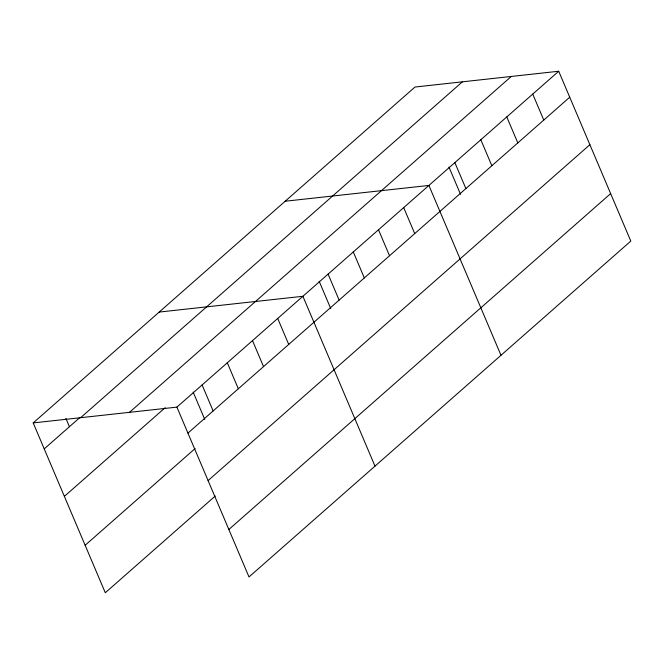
<?xml version="1.0" encoding="UTF-8"?>
<svg xmlns="http://www.w3.org/2000/svg" width="664" height="664" viewBox="0 0 664 664"><rect width="100%" height="100%" fill="white"/><g stroke="black" fill="none" stroke-linecap="round" stroke-linejoin="round"><path stroke-width="1" d="M215.252 496.025L105.294 592.753L33.2 422.91L415 87.034L558.706 71.247L630.8 241.09L249 576.966L176.906 407.123L558.706 71.247M44.231 448.889L80.12 417.316M80.626 417.697L462.418 81.821M129.48 412.327L511.28 76.46M64.383 496.365L165.178 407.696M187.937 433.102L569.729 97.226M85.141 545.277L195.1 448.549M208.089 480.578L589.881 144.702M228.848 529.49L610.648 193.614M285.188 201.233L428.894 185.447L500.988 355.29M159.194 312.072L302.9 296.285L374.994 466.128M33.2 422.91L176.906 407.123M532.744 94.089L543.774 120.068M506.781 116.922L517.812 142.901M480.819 139.764L491.85 165.743M454.857 162.605L465.887 188.584M448.972 167.079L460.55 194.353M403.695 207.608L414.726 233.587M378.497 229.777L389.527 255.756M353.298 251.946L364.328 277.925M328.099 274.116L339.13 300.095M319.16 281.27L330.738 308.553M277.701 318.446L288.732 344.425M252.503 340.615L263.533 366.594M227.304 362.785L238.334 388.764M202.105 384.954L213.136 410.933M193.166 392.109L204.744 419.391M65.885 418.37L69.43 426.72"/></g></svg>
